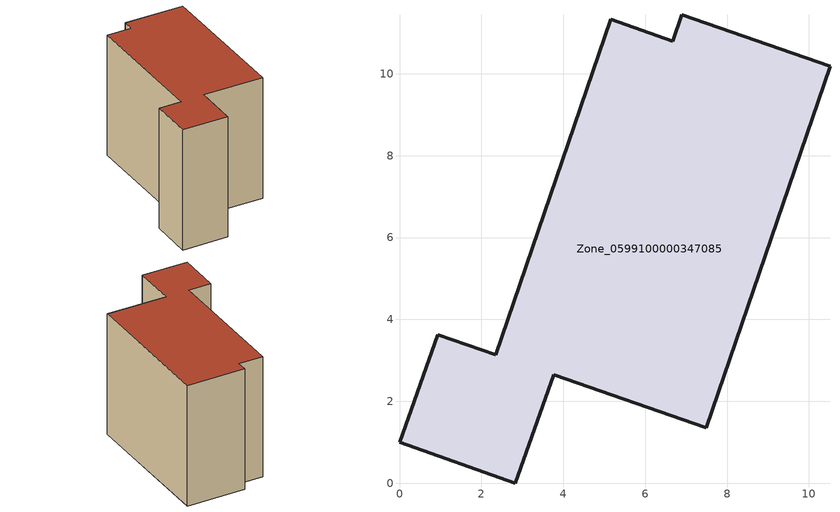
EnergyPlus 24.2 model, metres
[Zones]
Zone_0599100000347085
 floor ground (C_G): 10.52,10.19 7.49,1.35 3.77,2.65 2.83,0 0,1 0.94,3.63 2.35,3.14 5.16,11.33 6.68,10.8 6.89,11.44 z0
 wall outside (C_F): 6.68,10.8 5.16,11.33 2.35,3.14 0.94,3.63 0,1 2.83,0 3.77,2.65 7.49,1.35 10.52,10.19 6.89,11.44 6.68,10.8 z0:8.14
 roof outside (C_R): 10.52,10.19 6.89,11.44 6.68,10.8 5.16,11.33 2.35,3.14 0.94,3.63 0,1 2.83,0 3.77,2.65 7.49,1.35 z8.14
[BUILDING]
Pand.0599100000347085: North Axis=0; Terrain=City; Loads Convergence Tolerance Value=0.04; Temperature Convergence Tolerance Value=0.4; Solar Distribution=FullExterior; Maximum Number of Warmup Days=25; Minimum Number of Warmup Days=1
[Site:Location]
Rotterdam.The.Hague.AP_ZH_NLD Design_Conditions: Latitude=51.96; Longitude=4.45; Time Zone=1; Elevation=-4.5
[SITE:GROUNDTEMPERATURE:BUILDINGSURFACE]
18, 18, 18, 18, 18, 18, 18, 18, 18, 18, 18, 18
[MATERIAL] Thermal Absorptance=0.9; Solar Absorptance=0.7; Visible Absorptance=0.7
Name | Roughness | Thickness | Conductivity | Density | Specific Heat
G.TI.1992-2005 | MediumSmooth | 0.15 | 0.06 | 540 | 1210
F.TI.1992-2005 | Rough | 0.3 | 0.12 | 1920 | 840
R.TI.1992-2005 | MediumRough | 0.2 | 0.08 | 1500 | 1000
[CONSTRUCTION]
C_G: G.TI.1992-2005
C_F: F.TI.1992-2005
C_R: R.TI.1992-2005
[ZONE]
Zone_0599100000347085: Type=1; Multiplier=1; Ceiling Height=Autocalculate; Volume=Autocalculate; Floor Area=autocalculate; Part of Total Floor Area=Yes
[ZONEINFILTRATION:DESIGNFLOWRATE]
Infil_Zone_0599100000347085: Zone or ZoneList or Space or SpaceList=Zone_0599100000347085; Schedule=AlwaysOn; Design Flow Rate Calculation Method=Flow/Area; Flow Rate per Floor Area=0.0015; Constant Term Coefficient=1; Temperature Term Coefficient=0; Velocity Term Coefficient=0; Velocity Squared Term Coefficient=0
[HVACTEMPLATE:ZONE:IDEALLOADSAIRSYSTEM]
Zone_0599100000347085: Maximum Heating Supply Air Temperature=50; Minimum Cooling Supply Air Temperature=13; Maximum Heating Supply Air Humidity Ratio=0.0156; Minimum Cooling Supply Air Humidity Ratio=0.0077; Heating Limit=NoLimit; Cooling Limit=NoLimit; Dehumidification Control Type=ConstantSensibleHeatRatio; Cooling Sensible Heat Ratio=0.7; Dehumidification Setpoint=60; Humidification Control Type=None; Humidification Setpoint=30; Outdoor Air Method=None; Outdoor Air Flow Rate per Person=0.00944; Outdoor Air Flow Rate per Zone Floor Area=0; Outdoor Air Flow Rate per Zone=0; Demand Controlled Ventilation Type=None; Outdoor Air Economizer Type=NoEconomizer; Heat Recovery Type=None; Sensible Heat Recovery Effectiveness=0.7; Latent Heat Recovery Effectiveness=0.65
[ZONECONTROL:THERMOSTAT]
ThermostatControl_Zone_0599100000347085: Zone or ZoneList=Zone_0599100000347085; Control Type Schedule=DualSetpointControlType; Control 1=Thermostat_Zone_0599100000347085; Temperature Difference Between Cutout And Setpoint=0
[THERMOSTATSETPOINT:DUALSETPOINT]
Thermostat_Zone_0599100000347085: Heating Setpoint Temperature Schedule=HeatingSetpoint_Zone_0599100000347085; Cooling Setpoint Temperature Schedule=CoolingSetpoint_Zone_0599100000347085
[SCHEDULE:COMPACT]
HeatingSetpoint_Zone_0599100000347085: Through: 12/31, For: AllDays, Until: 24:00, 21
CoolingSetpoint_Zone_0599100000347085: Through: 12/31, For: AllDays, Until: 24:00, 24
DualSetpointControlType: Through: 12/31, For: AllDays, Until: 24:00, 4
AlwaysOn: Through: 12/31, For: AllDays, Until: 24:00, 1
